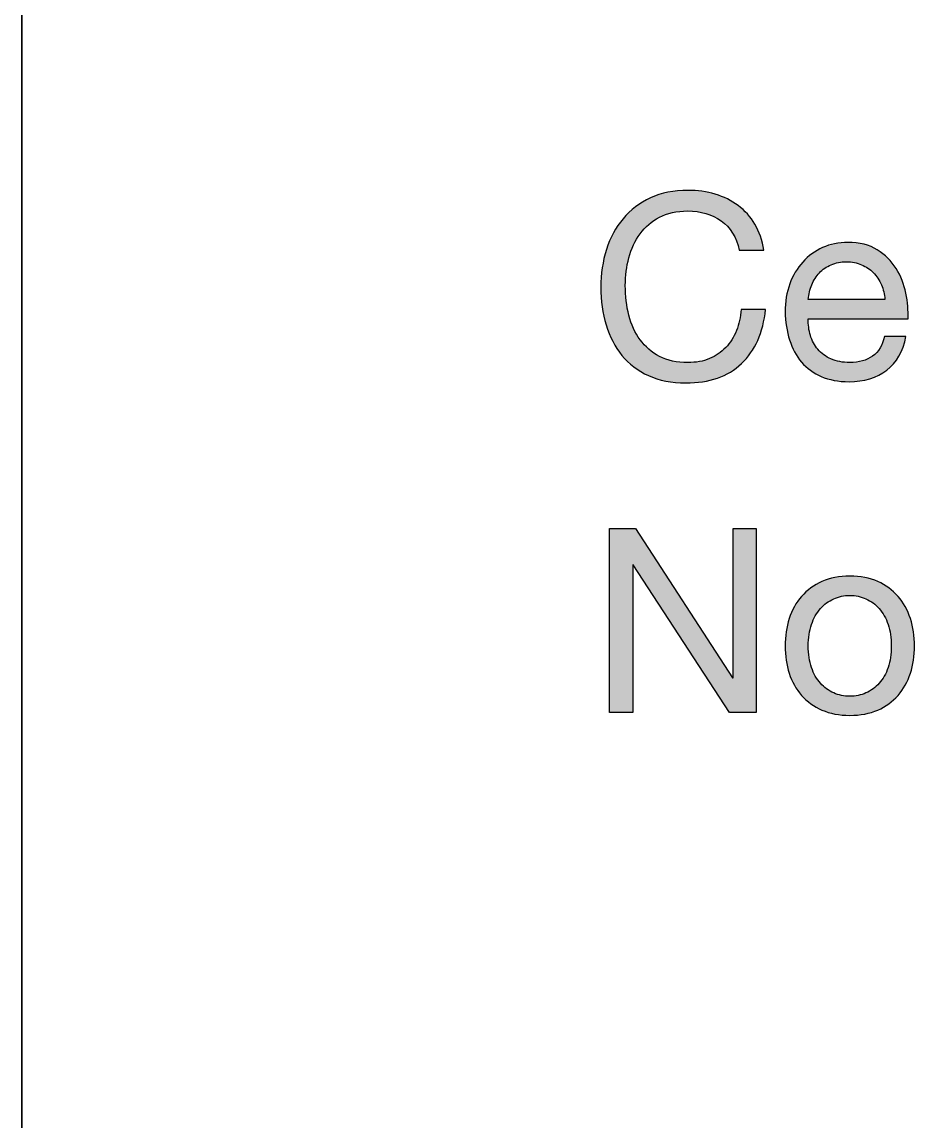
# Paper-space layout 'A2mask' of a CAD drawing. Extents: x 0 to 564, y 0 to 393.
# Drawn here: x 437.5 to 447.54, y 36.88 to 49.17 of the extents above; entities that cross this region are included whole.
import ezdxf
from ezdxf.enums import TextEntityAlignment as Align

# ---------------------------------------------------------------- set-up
doc = ezdxf.new("R2010")
doc.units = 0
doc.layers.get('0').update_dxf_attribs({"linetype": 'CONTINUOUS'})
doc.layers.get('Defpoints').update_dxf_attribs({"linetype": 'CONTINUOUS'})
doc.layers.add('JPP_Mask', color=7, linetype='CONTINUOUS')
doc.styles.add('JPP', font='arial.ttf')

# ---------------------------------------------------------------- blocks, each defined once
blk = doc.blocks.new('A2mask')
at = {"true_color": 0x004a91}
h = blk.add_hatch(color=154, dxfattribs=at)
edge = h.paths.add_edge_path()
edge.add_spline(control_points=[(445.55, 45.349), (445.702, 45.493), (445.792, 45.695), (445.819, 45.955)], knot_values=[14, 14, 14, 14, 15, 15, 15, 15], degree=3, periodic=0)
edge.add_spline(control_points=[(445.819, 45.955), (445.819, 45.955), (445.545, 45.955), (445.545, 45.955), (445.539, 45.87), (445.522, 45.791), (445.493, 45.718), (445.464, 45.645), (445.424, 45.582), (445.373, 45.529)], knot_values=[11, 11, 11, 11, 12, 12, 12, 13, 13, 13, 14, 14, 14, 14], degree=3, periodic=0)
edge.add_spline(control_points=[(445.373, 45.529), (445.322, 45.476), (445.262, 45.435), (445.191, 45.405)], knot_values=[10, 10, 10, 10, 11, 11, 11, 11], degree=3, periodic=0)
edge.add_spline(control_points=[(445.191, 45.405), (445.121, 45.375), (445.041, 45.361), (444.95, 45.361)], knot_values=[9, 9, 9, 9, 10, 10, 10, 10], degree=3, periodic=0)
edge.add_spline(control_points=[(444.95, 45.361), (444.827, 45.361), (444.722, 45.384), (444.633, 45.43)], knot_values=[8, 8, 8, 8, 9, 9, 9, 9], degree=3, periodic=0)
edge.add_spline(control_points=[(444.633, 45.43), (444.545, 45.476), (444.472, 45.538), (444.416, 45.616)], knot_values=[7, 7, 7, 7, 8, 8, 8, 8], degree=3, periodic=0)
edge.add_spline(control_points=[(444.416, 45.616), (444.359, 45.694), (444.317, 45.785), (444.29, 45.89)], knot_values=[6, 6, 6, 6, 7, 7, 7, 7], degree=3, periodic=0)
edge.add_spline(control_points=[(444.29, 45.89), (444.263, 45.994), (444.25, 46.106), (444.25, 46.223)], knot_values=[5, 5, 5, 5, 6, 6, 6, 6], degree=3, periodic=0)
edge.add_spline(control_points=[(444.25, 46.223), (444.25, 46.331), (444.263, 46.434), (444.29, 46.534)], knot_values=[4, 4, 4, 4, 5, 5, 5, 5], degree=3, periodic=0)
edge.add_spline(control_points=[(444.29, 46.534), (444.317, 46.634), (444.359, 46.723), (444.416, 46.801)], knot_values=[3, 3, 3, 3, 4, 4, 4, 4], degree=3, periodic=0)
edge.add_spline(control_points=[(444.416, 46.801), (444.472, 46.879), (444.544, 46.941), (444.632, 46.987)], knot_values=[2, 2, 2, 2, 3, 3, 3, 3], degree=3, periodic=0)
edge.add_spline(control_points=[(444.632, 46.987), (444.719, 47.033), (444.825, 47.056), (444.948, 47.056)], knot_values=[1, 1, 1, 1, 2, 2, 2, 2], degree=3, periodic=0)
edge.add_spline(control_points=[(444.948, 47.056), (445.092, 47.056), (445.216, 47.02), (445.321, 46.947)], knot_values=[0, 0, 0, 0, 1, 1, 1, 1], degree=3, periodic=0)
edge.add_spline(control_points=[(445.321, 46.947), (445.426, 46.874), (445.494, 46.764), (445.524, 46.618)], knot_values=[29, 29, 29, 29, 30, 30, 30, 30], degree=3, periodic=0)
edge.add_spline(control_points=[(445.524, 46.618), (445.524, 46.618), (445.798, 46.618), (445.798, 46.618), (445.783, 46.728), (445.75, 46.824), (445.7, 46.908), (445.65, 46.991), (445.588, 47.061), (445.513, 47.117)], knot_values=[26, 26, 26, 26, 27, 27, 27, 28, 28, 28, 29, 29, 29, 29], degree=3, periodic=0)
edge.add_spline(control_points=[(445.513, 47.117), (445.438, 47.173), (445.352, 47.215), (445.256, 47.244), (445.16, 47.273), (445.058, 47.287), (444.95, 47.287)], knot_values=[24, 24, 24, 24, 25, 25, 25, 26, 26, 26, 26], degree=3, periodic=0)
edge.add_spline(control_points=[(444.95, 47.287), (444.793, 47.287), (444.653, 47.259), (444.531, 47.202)], knot_values=[23, 23, 23, 23, 24, 24, 24, 24], degree=3, periodic=0)
edge.add_spline(control_points=[(444.531, 47.202), (444.409, 47.145), (444.307, 47.068), (444.225, 46.97), (444.143, 46.872), (444.081, 46.757), (444.039, 46.625)], knot_values=[21, 21, 21, 21, 22, 22, 22, 23, 23, 23, 23], degree=3, periodic=0)
edge.add_spline(control_points=[(444.039, 46.625), (443.997, 46.493), (443.976, 46.353), (443.976, 46.203), (443.976, 46.053), (443.995, 45.912), (444.035, 45.782), (444.074, 45.651), (444.133, 45.537), (444.212, 45.441), (444.291, 45.345), (444.39, 45.27), (444.509, 45.215)], knot_values=[17, 17, 17, 17, 18, 18, 18, 19, 19, 19, 20, 20, 20, 21, 21, 21, 21], degree=3, periodic=0)
edge.add_spline(control_points=[(444.509, 45.215), (444.628, 45.16), (444.768, 45.133), (444.928, 45.133)], knot_values=[16, 16, 16, 16, 17, 17, 17, 17], degree=3, periodic=0)
edge.add_spline(control_points=[(444.928, 45.133), (445.191, 45.133), (445.398, 45.205), (445.55, 45.349)], knot_values=[15, 15, 15, 15, 16, 16, 16, 16], degree=3, periodic=0)
h = blk.add_hatch(color=154, dxfattribs=at)
edge = h.paths.add_edge_path()
edge.add_spline(control_points=[(446.297, 45.851), (446.297, 45.851), (447.413, 45.851), (447.413, 45.851), (447.417, 45.941), (447.409, 46.036), (447.389, 46.136)], knot_values=[12, 12, 12, 12, 13, 13, 13, 14, 14, 14, 14], degree=3, periodic=0)
edge.add_spline(control_points=[(447.389, 46.136), (447.369, 46.236), (447.332, 46.329), (447.279, 46.413)], knot_values=[11, 11, 11, 11, 12, 12, 12, 12], degree=3, periodic=0)
edge.add_spline(control_points=[(447.279, 46.413), (447.226, 46.498), (447.156, 46.567), (447.069, 46.622)], knot_values=[10, 10, 10, 10, 11, 11, 11, 11], degree=3, periodic=0)
edge.add_spline(control_points=[(447.069, 46.622), (446.981, 46.677), (446.871, 46.705), (446.738, 46.705)], knot_values=[9, 9, 9, 9, 10, 10, 10, 10], degree=3, periodic=0)
edge.add_spline(control_points=[(446.738, 46.705), (446.637, 46.705), (446.543, 46.685), (446.457, 46.647)], knot_values=[8, 8, 8, 8, 9, 9, 9, 9], degree=3, periodic=0)
edge.add_spline(control_points=[(446.457, 46.647), (446.372, 46.608), (446.298, 46.555), (446.235, 46.485)], knot_values=[7, 7, 7, 7, 8, 8, 8, 8], degree=3, periodic=0)
edge.add_spline(control_points=[(446.235, 46.485), (446.173, 46.416), (446.124, 46.334), (446.09, 46.24), (446.055, 46.146), (446.038, 46.042), (446.038, 45.929)], knot_values=[5, 5, 5, 5, 6, 6, 6, 7, 7, 7, 7], degree=3, periodic=0)
edge.add_spline(control_points=[(446.038, 45.929), (446.042, 45.815), (446.058, 45.71), (446.088, 45.614)], knot_values=[4, 4, 4, 4, 5, 5, 5, 5], degree=3, periodic=0)
edge.add_spline(control_points=[(446.088, 45.614), (446.118, 45.518), (446.163, 45.435), (446.222, 45.366)], knot_values=[3, 3, 3, 3, 4, 4, 4, 4], degree=3, periodic=0)
edge.add_spline(control_points=[(446.222, 45.366), (446.282, 45.297), (446.355, 45.243), (446.443, 45.205), (446.53, 45.166), (446.634, 45.147), (446.753, 45.147)], knot_values=[1, 1, 1, 1, 2, 2, 2, 3, 3, 3, 3], degree=3, periodic=0)
edge.add_spline(control_points=[(446.753, 45.147), (446.922, 45.147), (447.062, 45.189), (447.174, 45.274)], knot_values=[0, 0, 0, 0, 1, 1, 1, 1], degree=3, periodic=0)
edge.add_spline(control_points=[(447.174, 45.274), (447.285, 45.359), (447.358, 45.484), (447.39, 45.652)], knot_values=[21, 21, 21, 21, 22, 22, 22, 22], degree=3, periodic=0)
edge.add_spline(control_points=[(447.39, 45.652), (447.39, 45.652), (447.148, 45.652), (447.148, 45.652), (447.127, 45.554), (447.083, 45.481), (447.017, 45.433)], knot_values=[19, 19, 19, 19, 20, 20, 20, 21, 21, 21, 21], degree=3, periodic=0)
edge.add_spline(control_points=[(447.017, 45.433), (446.95, 45.385), (446.865, 45.361), (446.762, 45.361)], knot_values=[18, 18, 18, 18, 19, 19, 19, 19], degree=3, periodic=0)
edge.add_spline(control_points=[(446.762, 45.361), (446.681, 45.361), (446.61, 45.374), (446.551, 45.401)], knot_values=[17, 17, 17, 17, 18, 18, 18, 18], degree=3, periodic=0)
edge.add_spline(control_points=[(446.551, 45.401), (446.492, 45.428), (446.442, 45.464), (446.404, 45.509), (446.366, 45.554), (446.338, 45.606), (446.32, 45.665)], knot_values=[15, 15, 15, 15, 16, 16, 16, 17, 17, 17, 17], degree=3, periodic=0)
edge.add_spline(control_points=[(446.32, 45.665), (446.303, 45.723), (446.295, 45.785), (446.297, 45.851)], knot_values=[14, 14, 14, 14, 15, 15, 15, 15], degree=3, periodic=0)
edge = h.paths.add_edge_path(flags=16)
edge.add_spline(control_points=[(447.154, 46.067), (447.154, 46.067), (446.297, 46.067), (446.297, 46.067), (446.301, 46.125), (446.314, 46.179), (446.335, 46.23)], knot_values=[6, 6, 6, 6, 7, 7, 7, 8, 8, 8, 8], degree=3, periodic=0)
edge.add_spline(control_points=[(446.335, 46.23), (446.356, 46.281), (446.385, 46.326), (446.421, 46.364)], knot_values=[5, 5, 5, 5, 6, 6, 6, 6], degree=3, periodic=0)
edge.add_spline(control_points=[(446.421, 46.364), (446.458, 46.403), (446.501, 46.433), (446.553, 46.455)], knot_values=[4, 4, 4, 4, 5, 5, 5, 5], degree=3, periodic=0)
edge.add_spline(control_points=[(446.553, 46.455), (446.604, 46.477), (446.661, 46.488), (446.724, 46.488)], knot_values=[3, 3, 3, 3, 4, 4, 4, 4], degree=3, periodic=0)
edge.add_spline(control_points=[(446.724, 46.488), (446.786, 46.488), (446.842, 46.477), (446.893, 46.455)], knot_values=[2, 2, 2, 2, 3, 3, 3, 3], degree=3, periodic=0)
edge.add_spline(control_points=[(446.893, 46.455), (446.944, 46.433), (446.988, 46.403), (447.025, 46.366)], knot_values=[1, 1, 1, 1, 2, 2, 2, 2], degree=3, periodic=0)
edge.add_spline(control_points=[(447.025, 46.366), (447.063, 46.328), (447.093, 46.283), (447.115, 46.232)], knot_values=[0, 0, 0, 0, 1, 1, 1, 1], degree=3, periodic=0)
edge.add_spline(control_points=[(447.115, 46.232), (447.137, 46.18), (447.15, 46.125), (447.154, 46.067)], knot_values=[8, 8, 8, 8, 9, 9, 9, 9], degree=3, periodic=0)
blk.add_hatch(color=154, dxfattribs=at).paths.add_polyline_path([(444.365, 43.506), (444.074, 43.506), (444.074, 41.446), (444.333, 41.446), (444.333, 43.099), (444.339, 43.099), (445.415, 41.446), (445.715, 41.446), (445.715, 43.506), (445.455, 43.506), (445.455, 41.836), (445.449, 41.836)])
h = blk.add_hatch(color=154, dxfattribs=at)
edge = h.paths.add_edge_path(flags=16)
edge.add_spline(control_points=[(446.333, 41.95), (446.357, 41.88), (446.39, 41.821), (446.433, 41.774), (446.475, 41.727), (446.525, 41.691), (446.581, 41.666), (446.638, 41.641), (446.698, 41.628), (446.762, 41.628), (446.825, 41.628), (446.885, 41.641), (446.942, 41.666), (446.999, 41.691), (447.048, 41.727), (447.09, 41.774), (447.133, 41.821), (447.166, 41.88), (447.19, 41.95), (447.214, 42.02), (447.226, 42.1), (447.226, 42.191), (447.226, 42.281), (447.214, 42.361), (447.19, 42.431), (447.166, 42.501), (447.133, 42.561), (447.09, 42.609), (447.048, 42.657), (446.999, 42.693), (446.942, 42.718), (446.885, 42.743), (446.825, 42.756), (446.762, 42.756), (446.698, 42.756), (446.638, 42.743), (446.581, 42.718), (446.525, 42.693), (446.475, 42.657), (446.433, 42.609), (446.39, 42.561), (446.357, 42.501), (446.333, 42.431), (446.309, 42.361), (446.297, 42.281), (446.297, 42.191), (446.297, 42.1), (446.309, 42.02), (446.333, 41.95)], knot_values=[0, 0, 0, 0, 1, 1, 1, 2, 2, 2, 3, 3, 3, 4, 4, 4, 5, 5, 5, 6, 6, 6, 7, 7, 7, 8, 8, 8, 9, 9, 9, 10, 10, 10, 11, 11, 11, 12, 12, 12, 13, 13, 13, 14, 14, 14, 15, 15, 15, 16, 16, 16, 16], degree=3, periodic=0)
edge = h.paths.add_edge_path()
edge.add_spline(control_points=[(446.084, 42.498), (446.114, 42.593), (446.161, 42.675), (446.222, 42.746), (446.284, 42.816), (446.36, 42.871), (446.45, 42.912), (446.541, 42.952), (446.644, 42.972), (446.762, 42.972), (446.881, 42.972), (446.985, 42.952), (447.074, 42.912), (447.164, 42.871), (447.239, 42.816), (447.301, 42.746), (447.362, 42.675), (447.409, 42.593), (447.439, 42.498), (447.47, 42.402), (447.486, 42.3), (447.486, 42.191), (447.486, 42.081), (447.47, 41.979), (447.439, 41.885), (447.409, 41.791), (447.362, 41.709), (447.301, 41.638), (447.239, 41.568), (447.164, 41.513), (447.074, 41.474), (446.985, 41.435), (446.881, 41.415), (446.762, 41.415), (446.644, 41.415), (446.541, 41.435), (446.45, 41.474), (446.36, 41.513), (446.284, 41.568), (446.222, 41.638), (446.161, 41.709), (446.114, 41.791), (446.084, 41.885), (446.053, 41.979), (446.038, 42.081), (446.038, 42.191), (446.038, 42.3), (446.053, 42.402), (446.084, 42.498)], knot_values=[0, 0, 0, 0, 1, 1, 1, 2, 2, 2, 3, 3, 3, 4, 4, 4, 5, 5, 5, 6, 6, 6, 7, 7, 7, 8, 8, 8, 9, 9, 9, 10, 10, 10, 11, 11, 11, 12, 12, 12, 13, 13, 13, 14, 14, 14, 15, 15, 15, 16, 16, 16, 16], degree=3, periodic=0)
at = {"color": 154, "true_color": 0x004a91}
blk.add_line((437.5, 80.5), (437.5, 3.5), dxfattribs=at)
at = {"layer": 'Defpoints'}
blk.add_lwpolyline([(437.5, 0), (437.5, 84), (563.5, 84)], dxfattribs=at)
at = {"layer": 'Defpoints', "color": 154, "true_color": 0x004a91}
blk.add_lwpolyline([(444.365, 43.506), (445.449, 41.836), (445.455, 41.836), (445.455, 43.506), (445.715, 43.506), (445.715, 41.446), (445.415, 41.446), (444.339, 43.099), (444.333, 43.099), (444.333, 41.446), (444.074, 41.446), (444.074, 43.506), (444.365, 43.506)], dxfattribs=at)
for points, knots in [([(445.321, 46.947), (445.216, 47.02), (445.092, 47.056), (444.948, 47.056), (444.825, 47.056), (444.719, 47.033), (444.632, 46.987), (444.544, 46.941), (444.472, 46.879), (444.416, 46.801), (444.359, 46.723), (444.317, 46.634), (444.29, 46.534), (444.263, 46.434), (444.25, 46.331), (444.25, 46.223), (444.25, 46.106), (444.263, 45.994), (444.29, 45.89), (444.317, 45.785), (444.359, 45.694), (444.416, 45.616), (444.472, 45.538), (444.545, 45.476), (444.633, 45.43), (444.722, 45.384), (444.827, 45.361), (444.95, 45.361), (445.041, 45.361), (445.121, 45.375), (445.191, 45.405), (445.262, 45.435), (445.322, 45.476), (445.373, 45.529), (445.424, 45.582), (445.464, 45.645), (445.493, 45.718), (445.522, 45.791), (445.539, 45.87), (445.545, 45.955), (445.545, 45.955), (445.819, 45.955), (445.819, 45.955), (445.792, 45.695), (445.702, 45.493), (445.55, 45.349), (445.398, 45.205), (445.191, 45.133), (444.928, 45.133), (444.768, 45.133), (444.628, 45.16), (444.509, 45.215), (444.39, 45.27), (444.291, 45.345), (444.212, 45.441), (444.133, 45.537), (444.074, 45.651), (444.035, 45.782), (443.995, 45.912), (443.976, 46.053), (443.976, 46.203), (443.976, 46.353), (443.997, 46.493), (444.039, 46.625), (444.081, 46.757), (444.143, 46.872), (444.225, 46.97), (444.307, 47.068), (444.409, 47.145), (444.531, 47.202), (444.653, 47.259), (444.793, 47.287), (444.95, 47.287), (445.058, 47.287), (445.16, 47.273), (445.256, 47.244), (445.352, 47.215), (445.438, 47.173), (445.513, 47.117), (445.588, 47.061), (445.65, 46.991), (445.7, 46.908), (445.75, 46.824), (445.783, 46.728), (445.798, 46.618), (445.798, 46.618), (445.524, 46.618), (445.524, 46.618), (445.494, 46.764), (445.426, 46.874), (445.321, 46.947)], [0, 0, 0, 0, 1, 1, 1, 2, 2, 2, 3, 3, 3, 4, 4, 4, 5, 5, 5, 6, 6, 6, 7, 7, 7, 8, 8, 8, 9, 9, 9, 10, 10, 10, 11, 11, 11, 12, 12, 12, 13, 13, 13, 14, 14, 14, 15, 15, 15, 16, 16, 16, 17, 17, 17, 18, 18, 18, 19, 19, 19, 20, 20, 20, 21, 21, 21, 22, 22, 22, 23, 23, 23, 24, 24, 24, 25, 25, 25, 26, 26, 26, 27, 27, 27, 28, 28, 28, 29, 29, 29, 30, 30, 30, 30]), ([(447.174, 45.274), (447.062, 45.189), (446.922, 45.147), (446.753, 45.147), (446.634, 45.147), (446.53, 45.166), (446.443, 45.205), (446.355, 45.243), (446.282, 45.297), (446.222, 45.366), (446.163, 45.435), (446.118, 45.518), (446.088, 45.614), (446.058, 45.71), (446.042, 45.815), (446.038, 45.929), (446.038, 46.042), (446.055, 46.146), (446.09, 46.24), (446.124, 46.334), (446.173, 46.416), (446.235, 46.485), (446.298, 46.555), (446.372, 46.608), (446.457, 46.647), (446.543, 46.685), (446.637, 46.705), (446.738, 46.705), (446.871, 46.705), (446.981, 46.677), (447.069, 46.622), (447.156, 46.567), (447.226, 46.498), (447.279, 46.413), (447.332, 46.329), (447.369, 46.236), (447.389, 46.136), (447.409, 46.036), (447.417, 45.941), (447.413, 45.851), (447.413, 45.851), (446.297, 45.851), (446.297, 45.851), (446.295, 45.785), (446.303, 45.723), (446.32, 45.665), (446.338, 45.606), (446.366, 45.554), (446.404, 45.509), (446.442, 45.464), (446.492, 45.428), (446.551, 45.401), (446.61, 45.374), (446.681, 45.361), (446.762, 45.361), (446.865, 45.361), (446.95, 45.385), (447.017, 45.433), (447.083, 45.481), (447.127, 45.554), (447.148, 45.652), (447.148, 45.652), (447.39, 45.652), (447.39, 45.652), (447.358, 45.484), (447.285, 45.359), (447.174, 45.274)], [0, 0, 0, 0, 1, 1, 1, 2, 2, 2, 3, 3, 3, 4, 4, 4, 5, 5, 5, 6, 6, 6, 7, 7, 7, 8, 8, 8, 9, 9, 9, 10, 10, 10, 11, 11, 11, 12, 12, 12, 13, 13, 13, 14, 14, 14, 15, 15, 15, 16, 16, 16, 17, 17, 17, 18, 18, 18, 19, 19, 19, 20, 20, 20, 21, 21, 21, 22, 22, 22, 22]), ([(447.115, 46.232), (447.093, 46.283), (447.063, 46.328), (447.025, 46.366), (446.988, 46.403), (446.944, 46.433), (446.893, 46.455), (446.842, 46.477), (446.786, 46.488), (446.724, 46.488), (446.661, 46.488), (446.604, 46.477), (446.553, 46.455), (446.501, 46.433), (446.458, 46.403), (446.421, 46.364), (446.385, 46.326), (446.356, 46.281), (446.335, 46.23), (446.314, 46.179), (446.301, 46.125), (446.297, 46.067), (446.297, 46.067), (447.154, 46.067), (447.154, 46.067), (447.15, 46.125), (447.137, 46.18), (447.115, 46.232)], [0, 0, 0, 0, 1, 1, 1, 2, 2, 2, 3, 3, 3, 4, 4, 4, 5, 5, 5, 6, 6, 6, 7, 7, 7, 8, 8, 8, 9, 9, 9, 9]), ([(446.084, 42.498), (446.114, 42.593), (446.161, 42.675), (446.222, 42.746), (446.284, 42.816), (446.36, 42.871), (446.45, 42.912), (446.541, 42.952), (446.644, 42.972), (446.762, 42.972), (446.881, 42.972), (446.985, 42.952), (447.074, 42.912), (447.164, 42.871), (447.239, 42.816), (447.301, 42.746), (447.362, 42.675), (447.409, 42.593), (447.439, 42.498), (447.47, 42.402), (447.486, 42.3), (447.486, 42.191), (447.486, 42.081), (447.47, 41.979), (447.439, 41.885), (447.409, 41.791), (447.362, 41.709), (447.301, 41.638), (447.239, 41.568), (447.164, 41.513), (447.074, 41.474), (446.985, 41.435), (446.881, 41.415), (446.762, 41.415), (446.644, 41.415), (446.541, 41.435), (446.45, 41.474), (446.36, 41.513), (446.284, 41.568), (446.222, 41.638), (446.161, 41.709), (446.114, 41.791), (446.084, 41.885), (446.053, 41.979), (446.038, 42.081), (446.038, 42.191), (446.038, 42.3), (446.053, 42.402), (446.084, 42.498)], [0, 0, 0, 0, 1, 1, 1, 2, 2, 2, 3, 3, 3, 4, 4, 4, 5, 5, 5, 6, 6, 6, 7, 7, 7, 8, 8, 8, 9, 9, 9, 10, 10, 10, 11, 11, 11, 12, 12, 12, 13, 13, 13, 14, 14, 14, 15, 15, 15, 16, 16, 16, 16]), ([(446.333, 41.95), (446.357, 41.88), (446.39, 41.821), (446.433, 41.774), (446.475, 41.727), (446.525, 41.691), (446.581, 41.666), (446.638, 41.641), (446.698, 41.628), (446.762, 41.628), (446.825, 41.628), (446.885, 41.641), (446.942, 41.666), (446.999, 41.691), (447.048, 41.727), (447.09, 41.774), (447.133, 41.821), (447.166, 41.88), (447.19, 41.95), (447.214, 42.02), (447.226, 42.1), (447.226, 42.191), (447.226, 42.281), (447.214, 42.361), (447.19, 42.431), (447.166, 42.501), (447.133, 42.561), (447.09, 42.609), (447.048, 42.657), (446.999, 42.693), (446.942, 42.718), (446.885, 42.743), (446.825, 42.756), (446.762, 42.756), (446.698, 42.756), (446.638, 42.743), (446.581, 42.718), (446.525, 42.693), (446.475, 42.657), (446.433, 42.609), (446.39, 42.561), (446.357, 42.501), (446.333, 42.431), (446.309, 42.361), (446.297, 42.281), (446.297, 42.191), (446.297, 42.1), (446.309, 42.02), (446.333, 41.95)], [0, 0, 0, 0, 1, 1, 1, 2, 2, 2, 3, 3, 3, 4, 4, 4, 5, 5, 5, 6, 6, 6, 7, 7, 7, 8, 8, 8, 9, 9, 9, 10, 10, 10, 11, 11, 11, 12, 12, 12, 13, 13, 13, 14, 14, 14, 15, 15, 15, 16, 16, 16, 16])]:
    blk.add_open_spline(points, degree=3, knots=knots, dxfattribs=at)
at = {"color": 7, "style": 'JPP'}
for tag, p in [('Client', (516.6, 80.5)), ('Project1', (516.6, 63)), ('Project2', (516.6, 57.75)), ('Project3', (516.6, 52.5)), ('Title1', (516.6, 40.25)), ('Title2', (516.6, 35)), ('Title3', (516.6, 29.75)), ('Status', (441, 5.25))]:
    blk.add_attdef(tag, text='', height=2.5, dxfattribs=at).set_placement(p, align=Align.MIDDLE_LEFT)
at = {"color": 2, "style": 'JPP'}
for tag, p in [('Scale', (460.25, 17.5)), ('Drawn', (491.75, 17.5)), ('Checked', (523.25, 17.5)), ('Date', (554.75, 17.5))]:
    blk.add_attdef(tag, text='', height=1.4, dxfattribs=at).set_placement(p, align=Align.MIDDLE_CENTER)
at = {"color": 6, "style": 'JPP'}
for tag, p in [('Ref', (504, 5.25)), ('DrgNo.', (533.4, 5.25))]:
    blk.add_attdef(tag, text='', height=2.8, dxfattribs=at).set_placement(p, align=Align.MIDDLE_LEFT)
blk.add_attdef('Rev', text='', height=2.8, dxfattribs=at).set_placement((557.392, 5.25), align=Align.MIDDLE_CENTER)

psp = doc.layouts.new('A2mask')

# ---------------------------------------------------------------- block references
at = {"layer": 'JPP_Mask'}
psp.add_blockref('A2mask', (0, 0), dxfattribs=at)

doc.saveas('drawing.dxf')
